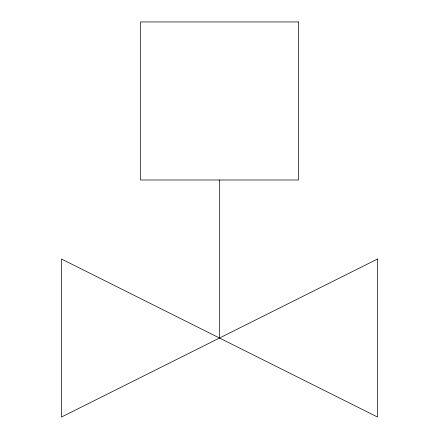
<?xml version="1.0" encoding="UTF-8"?>
<svg xmlns="http://www.w3.org/2000/svg" width="439" height="439" viewBox="0 0 439 439"><rect width="100%" height="100%" fill="white"/><g stroke="black" fill="none" stroke-linecap="round" stroke-linejoin="round"><path stroke-width="0.66" d="M219.5 179.99L219.5 338.03M377.54 259.01L61.46 417.05L61.46 259.01L377.54 417.05L377.54 259.01M298.52 21.95L140.48 21.95L140.48 179.99L298.52 179.99L298.52 21.95"/></g></svg>
